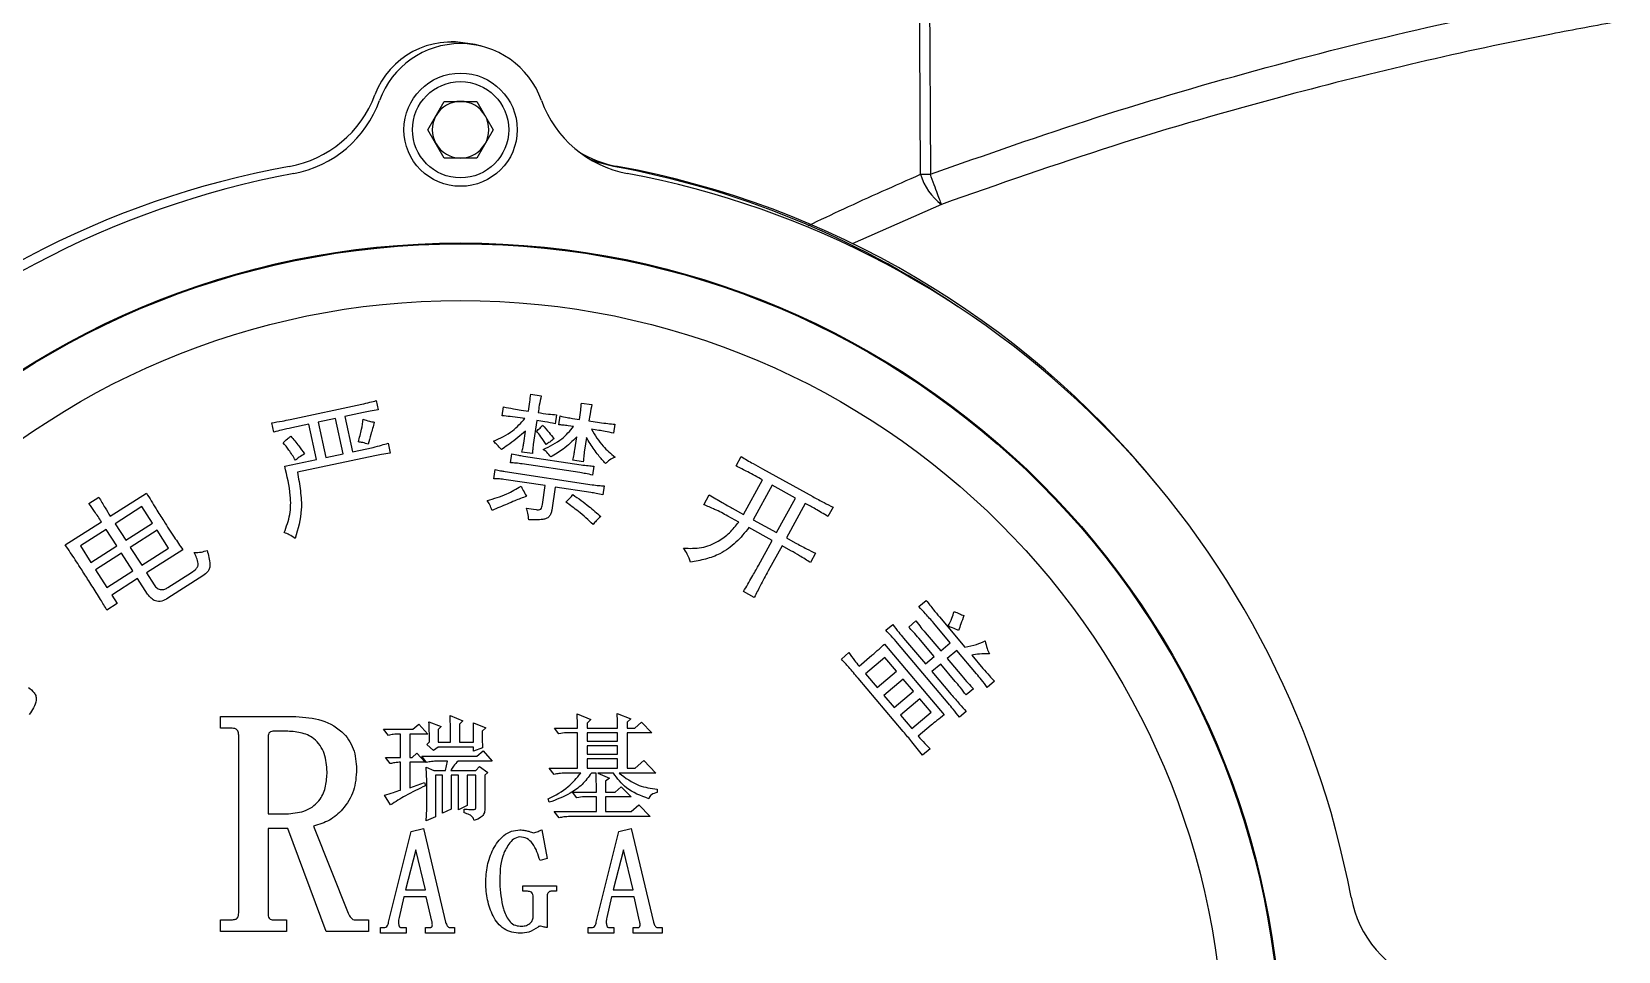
# Model space of a CAD drawing. Header units: millimetres. Extents: x 1465 to 4510, y 540 to 2694.
# Drawn here: x 3557.7 to 3697.8, y 2232.2 to 2313.4 of the extents above; entities that cross this region are included whole.
import ezdxf

# ---------------------------------------------------------------- set-up
doc = ezdxf.new("R2010")
doc.units = ezdxf.units.MM

msp = doc.modelspace()

# ---------------------------------------------------------------- linework, layer by layer
at = {"color": 7, "linetype": 'Continuous', "lineweight": 25}
for p, q in [((3636.654, 2379.506), (3637.031, 2300.853)), ((3595.1, 2312.532), (3594.73, 2312.532)), ((3592.66, 2304.787), (3594.103, 2307.287)), ((3594.103, 2307.287), (3596.99, 2307.287)), ((3596.99, 2307.287), (3598.433, 2304.787)), ((3594.103, 2302.287), (3592.66, 2304.787)), ((3598.433, 2304.787), (3596.99, 2302.287)), ((3596.99, 2302.287), (3594.103, 2302.287)), ((3609.412, 2301.541), (3609.042, 2301.541)), ((3636.174, 2300.853), (3637.031, 2300.853)), ((3638.014, 2298.191), (3630.126, 2294.695)), ((3588.103, 2280.865), (3588.278, 2280.038)), ((3601.738, 2281.421), (3602.665, 2281.28)), ((3580.49, 2279.2), (3586.826, 2280.548)), ((3586.984, 2279.813), (3585.331, 2279.461)), ((3585.331, 2279.461), (3585.995, 2276.339)), ((3599.222, 2279.525), (3599.342, 2280.313)), ((3601.222, 2279.27), (3600.804, 2279.333)), ((3600.91, 2280.028), (3601.559, 2279.931)), ((3604.022, 2279.605), (3603.902, 2278.816)), ((3604.221, 2278.721), (3604.34, 2279.509)), ((3606.22, 2280.648), (3607.147, 2280.508)), ((3579.048, 2278.077), (3578.873, 2278.903)), ((3582.162, 2278.787), (3580.647, 2278.465)), ((3582.826, 2275.665), (3582.162, 2278.787)), ((3584.505, 2279.285), (3582.988, 2278.962)), ((3582.988, 2278.962), (3583.652, 2275.84)), ((3585.168, 2276.162), (3584.505, 2279.285)), ((3601.293, 2278.17), (3600.424, 2277.446)), ((3601.131, 2277.103), (3601.293, 2278.17)), ((3602.287, 2279.109), (3601.965, 2276.976)), ((3605.526, 2278.572), (3605.061, 2278.641)), ((3605.446, 2279.295), (3606.047, 2279.203)), ((3606.882, 2279.076), (3607.809, 2278.938)), ((3607.75, 2278.234), (3607.101, 2278.333)), ((3609.161, 2278.78), (3609.041, 2277.992)), ((3585.995, 2276.339), (3587.831, 2276.729)), ((3589.141, 2277.103), (3589.327, 2276.23)), ((3605.64, 2276.515), (3605.817, 2277.674)), ((3606.659, 2277.593), (3606.489, 2276.481)), ((3580.025, 2275.071), (3582.826, 2275.665)), ((3587.987, 2275.994), (3581.145, 2274.54)), ((3583.652, 2275.84), (3585.168, 2276.162)), ((3599.969, 2275.382), (3600.088, 2276.17)), ((3601.894, 2276.183), (3600.967, 2276.323)), ((3606.094, 2274.504), (3600.996, 2275.275)), ((3601.102, 2275.969), (3606.2, 2275.198)), ((3606.382, 2275.455), (3605.455, 2275.595)), ((3619.878, 2275.092), (3620.33, 2275.915)), ((3598.473, 2273.949), (3598.6, 2274.784)), ((3603.03, 2273.355), (3599.367, 2273.909)), ((3599.473, 2274.604), (3607.168, 2273.44)), ((3607.319, 2275.077), (3607.199, 2274.289)), ((3620.531, 2270.821), (3622.205, 2273.867)), ((3622.202, 2274.832), (3626.646, 2272.389)), ((3562.736, 2271.788), (3563.603, 2272.341)), ((3564.62, 2270.662), (3567.813, 2272.703)), ((3602.778, 2271.686), (3603.03, 2273.355)), ((3603.911, 2273.223), (3603.602, 2271.184)), ((3607.063, 2272.745), (3603.911, 2273.223)), ((3608.241, 2273.325), (3608.121, 2272.537)), ((3617.035, 2271.672), (3617.509, 2272.536)), ((3623.07, 2273.392), (3621.396, 2270.346)), ((3625.127, 2272.261), (3623.07, 2273.392)), ((3567.415, 2271.504), (3565.05, 2269.991)), ((3568.347, 2270.045), (3567.415, 2271.504)), ((3619.544, 2271.363), (3620.531, 2270.821)), ((3623.453, 2269.215), (3625.127, 2272.261)), ((3625.991, 2271.786), (3624.317, 2268.74)), ((3628.438, 2271.458), (3627.986, 2270.635)), ((3560.64, 2268.116), (3563.832, 2270.158)), ((3565.05, 2269.991), (3565.982, 2268.532)), ((3565.982, 2268.532), (3568.347, 2270.045)), ((3620.105, 2270.143), (3619.159, 2270.663)), ((3623.068, 2268.515), (3621.011, 2269.646)), ((3621.396, 2270.346), (3623.453, 2269.215)), ((3564.261, 2269.487), (3561.976, 2268.025)), ((3565.193, 2268.028), (3564.261, 2269.487)), ((3568.751, 2269.414), (3566.386, 2267.902)), ((3569.759, 2267.838), (3568.751, 2269.414)), ((3621.846, 2266.293), (3623.068, 2268.515)), ((3624.317, 2268.74), (3625.099, 2268.31)), ((3561.976, 2268.025), (3562.908, 2266.566)), ((3562.908, 2266.566), (3565.193, 2268.028)), ((3565.597, 2267.397), (3563.312, 2265.935)), ((3566.606, 2265.821), (3565.597, 2267.397)), ((3566.386, 2267.902), (3567.394, 2266.325)), ((3567.394, 2266.325), (3569.759, 2267.838)), ((3571.017, 2267.695), (3567.824, 2265.654)), ((3623.933, 2268.04), (3622.711, 2265.818)), ((3624.714, 2267.61), (3623.933, 2268.04)), ((3626.892, 2267.378), (3626.44, 2266.555)), ((3563.312, 2265.935), (3564.32, 2264.358)), ((3564.32, 2264.358), (3566.606, 2265.821)), ((3567.824, 2265.654), (3568.503, 2264.59)), ((3572.776, 2265.379), (3569.7, 2263.412)), ((3569.707, 2264.362), (3571.795, 2265.696)), ((3567.035, 2265.15), (3564.75, 2263.688)), ((3567.917, 2263.771), (3567.035, 2265.15)), ((3621.486, 2263.491), (3620.54, 2264.011)), ((3565.228, 2262.939), (3564.322, 2262.36)), ((3564.75, 2263.688), (3565.228, 2262.939)), ((3636.028, 2262.676), (3636.667, 2263.217)), ((3635.116, 2260.872), (3635.756, 2261.413)), ((3638.795, 2259.476), (3637.326, 2261.215)), ((3637.833, 2261.766), (3640.084, 2259.103)), ((3633.113, 2260.58), (3633.716, 2261.089)), ((3634.671, 2259.888), (3636.593, 2257.615)), ((3637.374, 2258.275), (3636.024, 2259.873)), ((3636.561, 2260.389), (3637.942, 2258.755)), ((3629.171, 2258.039), (3629.845, 2258.609)), ((3630.734, 2257.412), (3631.871, 2258.374)), ((3632.978, 2259.368), (3638.261, 2253.117)), ((3638.611, 2254.144), (3634.137, 2259.438)), ((3637.942, 2258.755), (3638.795, 2259.476)), ((3639.367, 2258.8), (3638.514, 2258.079)), ((3641.108, 2256.74), (3639.367, 2258.8)), ((3640.684, 2258.393), (3641.676, 2257.22)), ((3633.011, 2258.178), (3631.306, 2256.736)), ((3632.327, 2255.529), (3634.032, 2256.97)), ((3634.032, 2256.97), (3633.011, 2258.178)), ((3636.593, 2257.615), (3637.374, 2258.275)), ((3637.946, 2257.599), (3637.164, 2256.939)), ((3637.164, 2256.939), (3638.875, 2254.915)), ((3639.235, 2256.073), (3637.946, 2257.599)), ((3638.514, 2258.079), (3639.803, 2256.553)), ((3634.64, 2251.639), (3630.646, 2256.364)), ((3631.306, 2256.736), (3632.327, 2255.529)), ((3634.631, 2256.26), (3632.926, 2254.818)), ((3635.532, 2255.194), (3634.631, 2256.26)), ((3642.7, 2256.078), (3642.061, 2255.537)), ((3632.926, 2254.818), (3633.827, 2253.753)), ((3633.827, 2253.753), (3635.532, 2255.194)), ((3636.1, 2254.52), (3634.395, 2253.079)), ((3637.093, 2253.347), (3636.1, 2254.52)), ((3640.829, 2255.409), (3640.19, 2254.869)), ((3574.335, 2252.97), (3580.708, 2252.97)), ((3574.335, 2251.929), (3574.335, 2252.97)), ((3594.625, 2253.053), (3595.747, 2252.584)), ((3605.837, 2253.204), (3607.039, 2252.693)), ((3609.372, 2253.244), (3610.572, 2252.775)), ((3610.572, 2252.775), (3610.254, 2252.467)), ((3634.395, 2253.079), (3635.388, 2251.906)), ((3635.388, 2251.906), (3637.093, 2253.347)), ((3640.2, 2253.416), (3639.597, 2252.907)), ((3575.242, 2251.929), (3574.335, 2251.929)), ((3575.954, 2235.63), (3575.954, 2251.311)), ((3580.135, 2251.669), (3578.98, 2251.669)), ((3588.748, 2251.853), (3591.345, 2251.853)), ((3589.177, 2251.304), (3588.748, 2251.853)), ((3590.257, 2251.423), (3590.155, 2251.423)), ((3590.257, 2249.359), (3590.257, 2251.423)), ((3592.65, 2251.423), (3591.062, 2251.423)), ((3591.062, 2251.423), (3591.062, 2249.359)), ((3591.345, 2251.853), (3591.859, 2252.29)), ((3591.859, 2252.29), (3592.65, 2251.423)), ((3592.759, 2252.488), (3593.841, 2252.097)), ((3593.841, 2252.097), (3593.562, 2251.821)), ((3593.562, 2251.821), (3593.562, 2250.702)), ((3595.747, 2252.584), (3595.468, 2252.278)), ((3595.468, 2252.278), (3595.468, 2250.702)), ((3596.689, 2250.702), (3596.689, 2252.408)), ((3596.689, 2252.408), (3597.771, 2251.975)), ((3597.771, 2251.975), (3597.453, 2251.662)), ((3604.234, 2251.439), (3603.852, 2251.948)), ((3603.852, 2251.948), (3605.878, 2251.948)), ((3604.727, 2251.518), (3604.234, 2251.439)), ((3605.878, 2251.518), (3604.727, 2251.518)), ((3605.878, 2248.4), (3605.878, 2251.518)), ((3607.039, 2252.693), (3606.721, 2252.389)), ((3606.721, 2252.389), (3606.721, 2251.948)), ((3606.721, 2251.948), (3609.411, 2251.948)), ((3606.721, 2251.518), (3606.721, 2250.798)), ((3609.411, 2251.518), (3606.721, 2251.518)), ((3609.411, 2250.798), (3609.411, 2251.518)), ((3610.254, 2252.467), (3610.254, 2251.948)), ((3610.254, 2251.948), (3610.936, 2251.948)), ((3612.439, 2251.518), (3610.254, 2251.518)), ((3610.254, 2251.518), (3610.254, 2248.4)), ((3610.936, 2251.948), (3611.525, 2252.465)), ((3611.525, 2252.465), (3612.439, 2251.518)), ((3637.093, 2252.193), (3635.957, 2251.232)), ((3578.557, 2251.075), (3578.557, 2244.381)), ((3592.56, 2250.491), (3592.798, 2250.73)), ((3593.17, 2249.954), (3592.56, 2250.491)), ((3593.558, 2250.272), (3593.17, 2249.954)), ((3596.689, 2250.272), (3593.558, 2250.272)), ((3593.562, 2250.702), (3594.665, 2250.702)), ((3595.468, 2250.702), (3596.689, 2250.702)), ((3596.689, 2249.914), (3596.689, 2250.272)), ((3597.494, 2250.212), (3596.689, 2249.914)), ((3596.983, 2249.455), (3597.54, 2249.932)), ((3597.54, 2249.932), (3598.327, 2249.025)), ((3606.721, 2250.798), (3609.411, 2250.798)), ((3606.721, 2250.368), (3606.721, 2249.647)), ((3609.411, 2250.368), (3606.721, 2250.368)), ((3609.411, 2249.647), (3609.411, 2250.368)), ((3637.019, 2250.119), (3636.345, 2249.549)), ((3589.336, 2248.811), (3588.907, 2249.359)), ((3588.907, 2249.359), (3590.257, 2249.359)), ((3590.257, 2246.474), (3590.257, 2248.929)), ((3591.062, 2249.359), (3591.265, 2249.359)), ((3592.412, 2248.929), (3591.062, 2248.929)), ((3591.062, 2248.929), (3591.062, 2246.659)), ((3591.265, 2249.359), (3591.7, 2249.717)), ((3591.7, 2249.717), (3592.412, 2248.929)), ((3592.551, 2248.907), (3592.124, 2249.455)), ((3592.124, 2249.455), (3596.983, 2249.455)), ((3594.386, 2249.025), (3593.529, 2249.025)), ((3594.205, 2248.209), (3594.386, 2249.025)), ((3598.327, 2249.025), (3595.327, 2249.025)), ((3596.897, 2248.209), (3597.229, 2248.565)), ((3597.229, 2248.565), (3597.97, 2248.033)), ((3606.721, 2249.647), (3609.411, 2249.647)), ((3606.721, 2249.217), (3606.721, 2248.4)), ((3609.411, 2249.217), (3606.721, 2249.217)), ((3609.411, 2248.4), (3609.411, 2249.217)), ((3610.975, 2248.4), (3611.724, 2249.075)), ((3611.724, 2249.075), (3612.795, 2247.97)), ((3591.062, 2246.659), (3592.373, 2247.136)), ((3592.373, 2247.136), (3592.451, 2246.851)), ((3592.56, 2247.263), (3592.521, 2248.486)), ((3592.521, 2248.486), (3593.2, 2248.209)), ((3592.56, 2244.773), (3592.56, 2247.263)), ((3593.2, 2248.209), (3594.205, 2248.209)), ((3593.95, 2247.779), (3593.324, 2247.779)), ((3593.324, 2247.779), (3593.324, 2244.099)), ((3593.95, 2244.443), (3593.95, 2247.779)), ((3594.674, 2248.209), (3596.897, 2248.209)), ((3595.38, 2247.779), (3594.714, 2247.779)), ((3594.714, 2247.779), (3594.714, 2244.788)), ((3595.38, 2244.721), (3595.38, 2247.779)), ((3596.888, 2247.779), (3596.144, 2247.779)), ((3596.144, 2247.779), (3596.144, 2245.112)), ((3596.888, 2244.893), (3596.888, 2247.779)), ((3597.97, 2248.033), (3597.692, 2247.777)), ((3597.692, 2247.777), (3597.692, 2244.803)), ((3603.804, 2247.851), (3603.376, 2248.4)), ((3603.376, 2248.4), (3605.878, 2248.4)), ((3606.155, 2247.97), (3604.783, 2247.97)), ((3606.721, 2248.4), (3609.411, 2248.4)), ((3607.508, 2247.97), (3607.099, 2247.97)), ((3609.05, 2247.97), (3607.659, 2247.97)), ((3607.659, 2247.97), (3608.707, 2247.513)), ((3608.707, 2247.513), (3608.348, 2247.244)), ((3608.348, 2247.244), (3608.348, 2246.291)), ((3612.795, 2247.97), (3609.54, 2247.97)), ((3610.254, 2248.4), (3610.975, 2248.4)), ((3589.369, 2245.158), (3588.828, 2246.027)), ((3605.822, 2245.781), (3605.44, 2246.291)), ((3605.44, 2246.291), (3607.545, 2246.291)), ((3606.315, 2245.861), (3605.822, 2245.781)), ((3607.545, 2245.861), (3606.315, 2245.861)), ((3607.545, 2244.565), (3607.545, 2245.861)), ((3608.348, 2246.291), (3609.189, 2246.291)), ((3610.612, 2245.861), (3608.348, 2245.861)), ((3608.348, 2245.861), (3608.348, 2244.565)), ((3609.189, 2246.291), (3609.739, 2246.767)), ((3609.739, 2246.767), (3610.612, 2245.861)), ((3612.915, 2246.556), (3612.915, 2246.255)), ((3578.557, 2244.381), (3580.346, 2244.381)), ((3592.521, 2243.751), (3592.56, 2244.773)), ((3594.714, 2244.788), (3593.95, 2244.443)), ((3596.144, 2245.112), (3595.38, 2244.721)), ((3595.856, 2244.451), (3595.856, 2244.788)), ((3603.365, 2245.389), (3603.296, 2245.695)), ((3604.24, 2244.016), (3603.813, 2244.565)), ((3603.813, 2244.565), (3607.545, 2244.565)), ((3608.348, 2244.565), (3610.618, 2244.565)), ((3610.618, 2244.565), (3611.287, 2245.161)), ((3611.287, 2245.161), (3612.28, 2244.135)), ((3580.281, 2243.08), (3578.557, 2243.08)), ((3578.557, 2243.08), (3578.557, 2235.609)), ((3583.685, 2233.97), (3580.281, 2243.08)), ((3582.567, 2243.287), (3585.633, 2235.605)), ((3591.193, 2242.805), (3592.262, 2243.08)), ((3592.262, 2243.08), (3594.232, 2234.806)), ((3593.324, 2244.099), (3592.521, 2243.751)), ((3602.722, 2242.957), (3603.194, 2240.443)), ((3612.28, 2244.135), (3605.219, 2244.135)), ((3609.535, 2242.805), (3610.604, 2243.08)), ((3610.604, 2243.08), (3612.575, 2234.806)), ((3589.189, 2234.793), (3591.193, 2242.805)), ((3607.532, 2234.793), (3609.535, 2242.805)), ((3591.584, 2241.192), (3590.68, 2237.655)), ((3592.447, 2237.655), (3591.584, 2241.192)), ((3603.194, 2240.443), (3602.562, 2240.244)), ((3609.926, 2241.192), (3609.023, 2237.655)), ((3610.789, 2237.655), (3609.926, 2241.192)), ((3590.68, 2237.655), (3592.447, 2237.655)), ((3601.042, 2237.532), (3601.042, 2238.025)), ((3601.042, 2238.025), (3604.011, 2238.025)), ((3601.472, 2237.532), (3601.042, 2237.532)), ((3604.011, 2237.532), (3603.508, 2237.532)), ((3604.011, 2238.025), (3604.011, 2237.532)), ((3609.023, 2237.655), (3610.789, 2237.655)), ((3590.547, 2237.039), (3590.112, 2235.211)), ((3592.522, 2237.039), (3590.547, 2237.039)), ((3593.009, 2234.899), (3592.522, 2237.039)), ((3601.961, 2235.28), (3601.961, 2237.031)), ((3603.194, 2237.077), (3603.194, 2234.327)), ((3608.89, 2237.039), (3608.454, 2235.211)), ((3610.864, 2237.039), (3608.89, 2237.039)), ((3611.352, 2234.899), (3610.864, 2237.039)), ((3574.335, 2233.97), (3574.335, 2235.012)), ((3574.335, 2235.012), (3575.242, 2235.012)), ((3579.004, 2235.012), (3580.171, 2235.012)), ((3580.171, 2235.012), (3580.171, 2233.97)), ((3586.239, 2235.012), (3587.406, 2235.012)), ((3587.406, 2235.012), (3587.406, 2233.97)), ((3580.171, 2233.97), (3574.335, 2233.97)), ((3587.406, 2233.97), (3583.685, 2233.97)), ((3588.475, 2233.833), (3588.475, 2234.327)), ((3588.475, 2234.327), (3588.75, 2234.327)), ((3590.732, 2233.833), (3588.475, 2233.833)), ((3590.333, 2234.327), (3590.732, 2234.327)), ((3590.732, 2234.327), (3590.732, 2233.833)), ((3592.445, 2233.833), (3592.445, 2234.327)), ((3592.445, 2234.327), (3592.772, 2234.327)), ((3595.009, 2233.833), (3592.445, 2233.833)), ((3594.61, 2234.327), (3595.009, 2234.327)), ((3595.009, 2234.327), (3595.009, 2233.833)), ((3606.817, 2233.833), (3606.817, 2234.327)), ((3606.817, 2234.327), (3607.092, 2234.327)), ((3609.075, 2233.833), (3606.817, 2233.833)), ((3608.676, 2234.327), (3609.075, 2234.327)), ((3609.075, 2234.327), (3609.075, 2233.833)), ((3610.787, 2233.833), (3610.787, 2234.327)), ((3610.787, 2234.327), (3611.115, 2234.327)), ((3613.351, 2233.833), (3610.787, 2233.833)), ((3612.952, 2234.327), (3613.351, 2234.327)), ((3613.351, 2234.327), (3613.351, 2233.833))]:
    msp.add_line(p, q, dxfattribs=at)
at = {"color": 7, "linetype": 'Continuous', "lineweight": 25, "flags": 128}
for points in [[(3636.174, 2300.853), (3636.145, 2306.849), (3636.028, 2330.834), (3635.789, 2379.506)], [(3597.368, 2312.165), (3596.827, 2312.322), (3595.1, 2312.532)], [(3609.042, 2301.541), (3607.791, 2301.853), (3607.051, 2302.121)]]:
    msp.add_lwpolyline(points, dxfattribs=at)
at = {"color": 7, "linetype": 'Continuous', "lineweight": 25}
for centre, radius in [((3595.547, 2304.787), 5), ((3595.547, 2304.787), 4.25), ((3595.547, 2222.287), 72.5), ((3595.547, 2222.287), 72.418), ((3595.547, 2222.287), 67.42)]:
    msp.add_circle(centre, radius, dxfattribs=at)
for centre, radius, start, end in [((3594.73, 2305.332), 7.2, 76.79291, 159.41516), ((3595.547, 2304.787), 7.6, 19.80619, 160.19381), ((3578.628, 2311.38), 10, 280.3071, 339.41472), ((3578.988, 2310.75), 10, 280.6021, 340.19381), ((3612.106, 2310.75), 10, 199.80619, 259.3979), ((3595.547, 2304.787), 2.5, 150, 210), ((3595.547, 2304.787), 2.5, 90, 150), ((3595.547, 2304.787), 2.5, 30, 90), ((3595.547, 2304.787), 2.5, 330, 30), ((3595.547, 2304.787), 2.5, 210, 270), ((3595.547, 2304.787), 2.5, 270, 330), ((3611.201, 2311.379), 9.999, 238.32212, 259.69341), ((3594.732, 2222.834), 79.998, 100.30733, 169.69513), ((3595.547, 2222.287), 80, 100.6021, 169.3979), ((3594.729, 2222.837), 79.995, 55.99561, 79.6934), ((3595.099, 2222.836), 79.996, 39.25552, 79.69324), ((3595.547, 2222.287), 80, 10.6021, 79.3979), ((3640.994, 2302.218), 5.01, 195.8129, 233.49808), ((3684.01, 2238.846), 10, 190.6021, 250.19381)]:
    msp.add_arc(centre, radius, start, end, dxfattribs=at)
for points, knots in [([(3637.031, 2300.853), (3641.926, 2302.575), (3651.714, 2306.02), (3666.702, 2310.376), (3681.878, 2314.184), (3692.143, 2316.165), (3697.276, 2317.155)], [0, 0, 0, 0, 0.24906391, 0.49812915, 0.74906425, 1, 1, 1, 1]), ([(3697.775, 2314.346), (3695.808, 2313.981), (3689.908, 2312.888), (3680.125, 2310.778), (3667.194, 2307.548), (3653.101, 2303.484), (3643.047, 2299.957), (3638.014, 2298.191)], [0, 0, 0, 0, 0.0968115, 0.2904543, 0.4843107, 0.7418988, 1, 1, 1, 1]), ([(3626.256, 2296.325), (3627.299, 2296.821), (3630.61, 2298.396), (3633.912, 2299.854), (3636.174, 2300.853)], [0, 0, 0, 0, 0.3147731, 1, 1, 1, 1]), ([(3586.826, 2280.548), (3587.066, 2280.601), (3587.494, 2280.697), (3587.917, 2280.813), (3588.103, 2280.865)], [0, 0, 0, 0, 0.55999831, 1, 1, 1, 1]), ([(3601.559, 2279.931), (3601.6, 2280.208), (3601.673, 2280.703), (3601.718, 2281.201), (3601.738, 2281.421)], [0, 0, 0, 0, 0.5600137, 1, 1, 1, 1]), ([(3602.665, 2281.28), (3602.607, 2281.006), (3602.504, 2280.516), (3602.427, 2280.022), (3602.393, 2279.804)], [0, 0, 0, 0, 0.5599779, 1, 1, 1, 1]), ([(3588.278, 2280.038), (3588.035, 2280.004), (3587.602, 2279.942), (3587.173, 2279.852), (3586.984, 2279.813)], [0, 0, 0, 0, 0.5599758, 1, 1, 1, 1]), ([(3600.804, 2279.333), (3600.509, 2279.374), (3599.983, 2279.449), (3599.455, 2279.502), (3599.222, 2279.525)], [0, 0, 0, 0, 0.55999975, 1, 1, 1, 1]), ([(3599.342, 2280.313), (3599.633, 2280.254), (3600.154, 2280.149), (3600.679, 2280.065), (3600.91, 2280.028)], [0, 0, 0, 0, 0.5599955, 1, 1, 1, 1]), ([(3602.393, 2279.804), (3602.696, 2279.761), (3603.238, 2279.683), (3603.782, 2279.629), (3604.022, 2279.605)], [0, 0, 0, 0, 0.5599897, 1, 1, 1, 1]), ([(3604.34, 2279.509), (3604.546, 2279.463), (3604.912, 2279.379), (3605.283, 2279.32), (3605.446, 2279.295)], [0, 0, 0, 0, 0.5599797, 1, 1, 1, 1]), ([(3606.047, 2279.203), (3606.088, 2279.472), (3606.161, 2279.951), (3606.202, 2280.435), (3606.22, 2280.648)], [0, 0, 0, 0, 0.5600298, 1, 1, 1, 1]), ([(3607.147, 2280.508), (3607.09, 2280.242), (3606.989, 2279.767), (3606.915, 2279.287), (3606.882, 2279.076)], [0, 0, 0, 0, 0.5599857, 1, 1, 1, 1]), ([(3578.873, 2278.903), (3579.176, 2278.952), (3579.717, 2279.04), (3580.254, 2279.151), (3580.49, 2279.2)], [0, 0, 0, 0, 0.5599894, 1, 1, 1, 1]), ([(3580.647, 2278.465), (3580.348, 2278.398), (3579.812, 2278.279), (3579.282, 2278.138), (3579.048, 2278.077)], [0, 0, 0, 0, 0.559993, 1, 1, 1, 1]), ([(3586.525, 2277.219), (3586.626, 2277.591), (3586.806, 2278.255), (3586.914, 2278.934), (3586.962, 2279.233)], [0, 0, 0, 0, 0.5600242, 1, 1, 1, 1]), ([(3586.962, 2279.233), (3587.138, 2279.163), (3587.452, 2279.038), (3587.785, 2278.983), (3587.932, 2278.959)], [0, 0, 0, 0, 0.5600845, 1, 1, 1, 1]), ([(3587.932, 2278.959), (3587.831, 2278.596), (3587.652, 2277.949), (3587.467, 2277.302), (3587.386, 2277.018)], [0, 0, 0, 0, 0.5599853, 1, 1, 1, 1]), ([(3598.454, 2277.271), (3599.046, 2277.543), (3600.103, 2278.029), (3600.88, 2278.891), (3601.222, 2279.27)], [0, 0, 0, 0, 0.5595214, 1, 1, 1, 1]), ([(3602.24, 2278.168), (3602.356, 2278.256), (3602.561, 2278.412), (3602.723, 2278.612), (3602.795, 2278.7)], [0, 0, 0, 0, 0.56016888, 1, 1, 1, 1]), ([(3603.105, 2276.994), (3602.958, 2277.224), (3602.697, 2277.635), (3602.38, 2278.005), (3602.24, 2278.168)], [0, 0, 0, 0, 0.5599989, 1, 1, 1, 1]), ([(3603.902, 2278.816), (3603.602, 2278.877), (3603.065, 2278.986), (3602.525, 2279.072), (3602.287, 2279.109)], [0, 0, 0, 0, 0.5599864, 1, 1, 1, 1]), ([(3602.795, 2278.7), (3602.986, 2278.48), (3603.327, 2278.086), (3603.655, 2277.682), (3603.8, 2277.505)], [0, 0, 0, 0, 0.5599942, 1, 1, 1, 1]), ([(3602.85, 2276.559), (3603.429, 2276.832), (3604.463, 2277.321), (3605.201, 2278.19), (3605.526, 2278.572)], [0, 0, 0, 0, 0.5600574, 1, 1, 1, 1]), ([(3605.061, 2278.641), (3604.905, 2278.662), (3604.626, 2278.699), (3604.345, 2278.714), (3604.221, 2278.721)], [0, 0, 0, 0, 0.55997173, 1, 1, 1, 1]), ([(3607.101, 2278.333), (3607.418, 2277.811), (3607.986, 2276.879), (3608.826, 2276.187), (3609.196, 2275.883)], [0, 0, 0, 0, 0.56007499, 1, 1, 1, 1]), ([(3609.041, 2277.992), (3608.802, 2278.043), (3608.373, 2278.135), (3607.941, 2278.204), (3607.75, 2278.234)], [0, 0, 0, 0, 0.5599806, 1, 1, 1, 1]), ([(3607.809, 2278.938), (3608.061, 2278.902), (3608.51, 2278.839), (3608.962, 2278.798), (3609.161, 2278.78)], [0, 0, 0, 0, 0.55998218, 1, 1, 1, 1]), ([(3579.871, 2277.148), (3579.998, 2277.259), (3580.225, 2277.456), (3580.459, 2277.644), (3580.563, 2277.727)], [0, 0, 0, 0, 0.55996805, 1, 1, 1, 1]), ([(3580.966, 2275.604), (3580.784, 2275.908), (3580.458, 2276.451), (3580.05, 2276.935), (3579.871, 2277.148)], [0, 0, 0, 0, 0.5598947, 1, 1, 1, 1]), ([(3580.563, 2277.727), (3580.797, 2277.442), (3581.216, 2276.934), (3581.594, 2276.394), (3581.76, 2276.157)], [0, 0, 0, 0, 0.5600485, 1, 1, 1, 1]), ([(3587.386, 2277.018), (3587.228, 2277.068), (3586.946, 2277.157), (3586.654, 2277.2), (3586.525, 2277.219)], [0, 0, 0, 0, 0.5597872, 1, 1, 1, 1]), ([(3587.831, 2276.729), (3588.077, 2276.795), (3588.515, 2276.913), (3588.95, 2277.045), (3589.141, 2277.103)], [0, 0, 0, 0, 0.560014, 1, 1, 1, 1]), ([(3599.151, 2276.55), (3599.025, 2276.689), (3598.801, 2276.937), (3598.56, 2277.169), (3598.454, 2277.271)], [0, 0, 0, 0, 0.5599825, 1, 1, 1, 1]), ([(3600.424, 2277.446), (3600.193, 2277.269), (3599.781, 2276.954), (3599.343, 2276.673), (3599.151, 2276.55)], [0, 0, 0, 0, 0.5599289, 1, 1, 1, 1]), ([(3600.967, 2276.323), (3601.005, 2276.467), (3601.074, 2276.724), (3601.114, 2276.987), (3601.131, 2277.103)], [0, 0, 0, 0, 0.5598085, 1, 1, 1, 1]), ([(3601.965, 2276.976), (3601.946, 2276.829), (3601.912, 2276.565), (3601.899, 2276.299), (3601.894, 2276.183)], [0, 0, 0, 0, 0.5599464, 1, 1, 1, 1]), ([(3603.507, 2275.89), (3603.403, 2276.033), (3603.216, 2276.289), (3602.962, 2276.476), (3602.85, 2276.559)], [0, 0, 0, 0, 0.55966, 1, 1, 1, 1]), ([(3603.8, 2277.505), (3603.675, 2277.403), (3603.452, 2277.221), (3603.211, 2277.063), (3603.105, 2276.994)], [0, 0, 0, 0, 0.55991482, 1, 1, 1, 1]), ([(3605.817, 2277.674), (3605.426, 2277.288), (3604.729, 2276.597), (3603.881, 2276.106), (3603.507, 2275.89)], [0, 0, 0, 0, 0.55964764, 1, 1, 1, 1]), ([(3608.35, 2275.301), (3608.134, 2275.542), (3607.778, 2275.938), (3607.344, 2276.541), (3606.994, 2277.062), (3606.771, 2277.416), (3606.659, 2277.593)], [0, 0, 0, 0, 0.33995851, 0.55995991, 0.77998867, 1, 1, 1, 1]), ([(3581.76, 2276.157), (3581.605, 2276.063), (3581.33, 2275.895), (3581.077, 2275.693), (3580.966, 2275.604)], [0, 0, 0, 0, 0.5602117, 1, 1, 1, 1]), ([(3589.327, 2276.23), (3589.075, 2276.194), (3588.626, 2276.13), (3588.183, 2276.035), (3587.987, 2275.994)], [0, 0, 0, 0, 0.5599089, 1, 1, 1, 1]), ([(3600.996, 2275.275), (3600.805, 2275.298), (3600.463, 2275.341), (3600.12, 2275.369), (3599.969, 2275.382)], [0, 0, 0, 0, 0.5599735, 1, 1, 1, 1]), ([(3600.088, 2276.17), (3600.276, 2276.127), (3600.612, 2276.049), (3600.952, 2275.994), (3601.102, 2275.969)], [0, 0, 0, 0, 0.560003, 1, 1, 1, 1]), ([(3605.455, 2275.595), (3605.495, 2275.766), (3605.566, 2276.071), (3605.617, 2276.379), (3605.64, 2276.515)], [0, 0, 0, 0, 0.5600181, 1, 1, 1, 1]), ([(3606.2, 2275.198), (3606.408, 2275.171), (3606.78, 2275.122), (3607.154, 2275.091), (3607.319, 2275.077)], [0, 0, 0, 0, 0.5599806, 1, 1, 1, 1]), ([(3606.489, 2276.481), (3606.465, 2276.29), (3606.422, 2275.948), (3606.394, 2275.606), (3606.382, 2275.455)], [0, 0, 0, 0, 0.559987, 1, 1, 1, 1]), ([(3609.196, 2275.883), (3609.02, 2275.798), (3608.708, 2275.647), (3608.459, 2275.407), (3608.35, 2275.301)], [0, 0, 0, 0, 0.5605166, 1, 1, 1, 1]), ([(3620.33, 2275.915), (3620.677, 2275.708), (3621.296, 2275.339), (3621.925, 2274.987), (3622.202, 2274.832)], [0, 0, 0, 0, 0.5600034, 1, 1, 1, 1]), ([(3579.975, 2269.204), (3580.17, 2269.731), (3580.559, 2270.786), (3580.568, 2272.816), (3580.232, 2274.215), (3580.025, 2275.071)], [0, 0, 0, 0, 0.2799991, 0.559617, 1, 1, 1, 1]), ([(3581.145, 2274.54), (3581.239, 2273.995), (3581.427, 2272.904), (3581.589, 2270.914), (3581.19, 2269.533), (3580.947, 2268.691)], [0, 0, 0, 0, 0.2805563, 0.5609044, 1, 1, 1, 1]), ([(3599.367, 2273.909), (3599.201, 2273.928), (3598.904, 2273.963), (3598.605, 2273.953), (3598.473, 2273.949)], [0, 0, 0, 0, 0.5598979, 1, 1, 1, 1]), ([(3598.6, 2274.784), (3598.762, 2274.745), (3599.051, 2274.674), (3599.344, 2274.625), (3599.473, 2274.604)], [0, 0, 0, 0, 0.55997056, 1, 1, 1, 1]), ([(3607.199, 2274.289), (3606.994, 2274.333), (3606.627, 2274.411), (3606.257, 2274.475), (3606.094, 2274.504)], [0, 0, 0, 0, 0.56001473, 1, 1, 1, 1]), ([(3622.205, 2273.867), (3621.774, 2274.101), (3621.003, 2274.52), (3620.222, 2274.917), (3619.878, 2275.092)], [0, 0, 0, 0, 0.5599997, 1, 1, 1, 1]), ([(3563.603, 2272.341), (3563.786, 2272.023), (3564.112, 2271.456), (3564.465, 2270.904), (3564.62, 2270.662)], [0, 0, 0, 0, 0.5599632, 1, 1, 1, 1]), ([(3567.813, 2272.703), (3568.091, 2272.238), (3568.587, 2271.407), (3569.109, 2270.592), (3569.338, 2270.234)], [0, 0, 0, 0, 0.5599781, 1, 1, 1, 1]), ([(3597.902, 2272.045), (3598.488, 2272.211), (3599.536, 2272.509), (3600.475, 2273.058), (3600.889, 2273.299)], [0, 0, 0, 0, 0.5597075, 1, 1, 1, 1]), ([(3601.372, 2272.421), (3601.025, 2272.288), (3600.453, 2272.069), (3599.67, 2271.73), (3599.004, 2271.452), (3598.56, 2271.266), (3598.338, 2271.173)], [0, 0, 0, 0, 0.3399813, 0.5599883, 0.7799939, 1, 1, 1, 1]), ([(3600.889, 2273.299), (3600.976, 2273.133), (3601.13, 2272.837), (3601.298, 2272.548), (3601.372, 2272.421)], [0, 0, 0, 0, 0.5599884, 1, 1, 1, 1]), ([(3604.848, 2271.894), (3604.97, 2272.013), (3605.187, 2272.225), (3605.384, 2272.457), (3605.47, 2272.559)], [0, 0, 0, 0, 0.5600418, 1, 1, 1, 1]), ([(3605.47, 2272.559), (3605.949, 2272.224), (3606.805, 2271.624), (3607.584, 2270.928), (3607.927, 2270.622)], [0, 0, 0, 0, 0.5600623, 1, 1, 1, 1]), ([(3608.121, 2272.537), (3607.925, 2272.582), (3607.574, 2272.662), (3607.219, 2272.72), (3607.063, 2272.745)], [0, 0, 0, 0, 0.5599773, 1, 1, 1, 1]), ([(3607.168, 2273.44), (3607.368, 2273.413), (3607.724, 2273.365), (3608.083, 2273.338), (3608.241, 2273.325)], [0, 0, 0, 0, 0.5599763, 1, 1, 1, 1]), ([(3617.509, 2272.536), (3617.886, 2272.312), (3618.559, 2271.912), (3619.243, 2271.531), (3619.544, 2271.363)], [0, 0, 0, 0, 0.559995, 1, 1, 1, 1]), ([(3626.646, 2272.389), (3626.978, 2272.21), (3627.57, 2271.89), (3628.173, 2271.59), (3628.438, 2271.458)], [0, 0, 0, 0, 0.5599966, 1, 1, 1, 1]), ([(3563.832, 2270.158), (3563.634, 2270.466), (3563.28, 2271.018), (3562.903, 2271.553), (3562.736, 2271.788)], [0, 0, 0, 0, 0.5600165, 1, 1, 1, 1]), ([(3598.338, 2271.173), (3598.27, 2271.343), (3598.147, 2271.645), (3597.977, 2271.923), (3597.902, 2272.045)], [0, 0, 0, 0, 0.5599499, 1, 1, 1, 1]), ([(3601.357, 2271.379), (3601.642, 2271.329), (3601.998, 2271.267), (3602.421, 2271.205), (3602.65, 2271.261), (3602.738, 2271.477), (3602.764, 2271.616), (3602.778, 2271.686)], [0, 0, 0, 0, 0.5019435, 0.6274199, 0.7496847, 0.8745003, 1, 1, 1, 1]), ([(3601.58, 2270.35), (3601.552, 2270.545), (3601.503, 2270.894), (3601.401, 2271.231), (3601.357, 2271.379)], [0, 0, 0, 0, 0.5599733, 1, 1, 1, 1]), ([(3603.602, 2271.184), (3603.581, 2271.083), (3603.539, 2270.882), (3603.379, 2270.609), (3603.116, 2270.431), (3602.506, 2270.31), (3601.992, 2270.332), (3601.58, 2270.35)], [0, 0, 0, 0, 0.1251077, 0.2499091, 0.3745277, 0.4995946, 1, 1, 1, 1]), ([(3607.251, 2269.919), (3606.828, 2270.318), (3606.071, 2271.031), (3605.222, 2271.63), (3604.848, 2271.894)], [0, 0, 0, 0, 0.55974457, 1, 1, 1, 1]), ([(3619.159, 2270.663), (3618.771, 2270.87), (3618.078, 2271.239), (3617.354, 2271.539), (3617.035, 2271.672)], [0, 0, 0, 0, 0.5599898, 1, 1, 1, 1]), ([(3627.986, 2270.635), (3627.617, 2270.856), (3626.958, 2271.25), (3626.287, 2271.622), (3625.991, 2271.786)], [0, 0, 0, 0, 0.5599937, 1, 1, 1, 1]), ([(3569.338, 2270.234), (3569.644, 2269.755), (3570.192, 2268.901), (3570.765, 2268.064), (3571.017, 2267.695)], [0, 0, 0, 0, 0.5600113, 1, 1, 1, 1]), ([(3607.927, 2270.622), (3607.789, 2270.503), (3607.541, 2270.289), (3607.34, 2270.032), (3607.251, 2269.919)], [0, 0, 0, 0, 0.5600583, 1, 1, 1, 1]), ([(3615.245, 2267.834), (3615.776, 2267.815), (3616.84, 2267.778), (3618.23, 2268.355), (3619.339, 2269.156), (3619.85, 2269.814), (3620.105, 2270.143)], [0, 0, 0, 0, 0.2797566, 0.5595632, 0.7799118, 1, 1, 1, 1]), ([(3621.011, 2269.646), (3620.646, 2269.197), (3619.917, 2268.301), (3618.598, 2267.332), (3617.185, 2266.844), (3616.294, 2266.676), (3615.848, 2266.591)], [0, 0, 0, 0, 0.2802138, 0.559818, 0.7797198, 1, 1, 1, 1]), ([(3580.947, 2268.691), (3580.778, 2268.811), (3580.477, 2269.027), (3580.128, 2269.15), (3579.975, 2269.204)], [0, 0, 0, 0, 0.5607282, 1, 1, 1, 1]), ([(3625.099, 2268.31), (3625.431, 2268.131), (3626.024, 2267.811), (3626.627, 2267.51), (3626.892, 2267.378)], [0, 0, 0, 0, 0.5599959, 1, 1, 1, 1]), ([(3562.62, 2265.105), (3562.4, 2265.449), (3562.038, 2266.016), (3561.526, 2266.801), (3561.091, 2267.465), (3560.79, 2267.899), (3560.64, 2268.116)], [0, 0, 0, 0, 0.3400038, 0.5600061, 0.7800077, 1, 1, 1, 1]), ([(3571.795, 2265.696), (3571.935, 2265.793), (3572.145, 2265.94), (3572.363, 2266.218), (3572.383, 2266.75), (3572.177, 2267.134), (3572.012, 2267.442)], [0, 0, 0, 0, 0.2503782, 0.3753838, 0.499124, 1, 1, 1, 1]), ([(3572.012, 2267.442), (3572.233, 2267.448), (3572.629, 2267.457), (3573.005, 2267.578), (3573.171, 2267.631)], [0, 0, 0, 0, 0.5598302, 1, 1, 1, 1]), ([(3573.171, 2267.631), (3573.286, 2267.224), (3573.431, 2266.714), (3573.409, 2266.073), (3573.209, 2265.689), (3572.949, 2265.503), (3572.776, 2265.379)], [0, 0, 0, 0, 0.500786, 0.6257863, 0.7505244, 1, 1, 1, 1]), ([(3615.848, 2266.591), (3615.765, 2266.838), (3615.617, 2267.278), (3615.359, 2267.664), (3615.245, 2267.834)], [0, 0, 0, 0, 0.5595472, 1, 1, 1, 1]), ([(3626.44, 2266.555), (3626.124, 2266.762), (3625.56, 2267.132), (3624.972, 2267.464), (3624.714, 2267.61)], [0, 0, 0, 0, 0.5599952, 1, 1, 1, 1]), ([(3620.54, 2264.011), (3620.788, 2264.435), (3621.232, 2265.191), (3621.659, 2265.956), (3621.846, 2266.293)], [0, 0, 0, 0, 0.5599996, 1, 1, 1, 1]), ([(3622.711, 2265.818), (3622.478, 2265.387), (3622.061, 2264.615), (3621.662, 2263.835), (3621.486, 2263.491)], [0, 0, 0, 0, 0.55999742, 1, 1, 1, 1]), ([(3564.322, 2262.36), (3564.137, 2262.676), (3563.832, 2263.196), (3563.384, 2263.906), (3563.003, 2264.506), (3562.748, 2264.905), (3562.62, 2265.105)], [0, 0, 0, 0, 0.3399548, 0.559969, 0.7799847, 1, 1, 1, 1]), ([(3568.503, 2264.59), (3568.581, 2264.483), (3568.736, 2264.27), (3569.103, 2264.138), (3569.44, 2264.206), (3569.618, 2264.31), (3569.707, 2264.362)], [0, 0, 0, 0, 0.2804331, 0.5584638, 0.778886, 1, 1, 1, 1]), ([(3569.7, 2263.412), (3569.533, 2263.309), (3569.199, 2263.104), (3568.621, 2263.12), (3568.195, 2263.405), (3568.01, 2263.649), (3567.917, 2263.771)], [0, 0, 0, 0, 0.2807581, 0.5585557, 0.7788183, 1, 1, 1, 1]), ([(3637.326, 2261.215), (3637.089, 2261.493), (3636.667, 2261.99), (3636.223, 2262.466), (3636.028, 2262.676)], [0, 0, 0, 0, 0.5600062, 1, 1, 1, 1]), ([(3636.667, 2263.217), (3636.88, 2262.942), (3637.259, 2262.451), (3637.658, 2261.976), (3637.833, 2261.766)], [0, 0, 0, 0, 0.5599979, 1, 1, 1, 1]), ([(3635.756, 2261.413), (3635.902, 2261.219), (3636.164, 2260.872), (3636.44, 2260.537), (3636.561, 2260.389)], [0, 0, 0, 0, 0.5600043, 1, 1, 1, 1]), ([(3638.589, 2260.943), (3638.712, 2261.178), (3638.933, 2261.598), (3639.068, 2262.052), (3639.128, 2262.252)], [0, 0, 0, 0, 0.5599288, 1, 1, 1, 1]), ([(3639.128, 2262.252), (3639.286, 2262.177), (3639.568, 2262.044), (3639.859, 2261.932), (3639.987, 2261.883)], [0, 0, 0, 0, 0.5600131, 1, 1, 1, 1]), ([(3639.987, 2261.883), (3639.901, 2261.637), (3639.746, 2261.198), (3639.585, 2260.761), (3639.514, 2260.569)], [0, 0, 0, 0, 0.56000068, 1, 1, 1, 1]), ([(3634.137, 2259.438), (3633.951, 2259.655), (3633.618, 2260.043), (3633.267, 2260.416), (3633.113, 2260.58)], [0, 0, 0, 0, 0.5599882, 1, 1, 1, 1]), ([(3633.716, 2261.089), (3633.889, 2260.861), (3634.198, 2260.453), (3634.527, 2260.061), (3634.671, 2259.888)], [0, 0, 0, 0, 0.5599861, 1, 1, 1, 1]), ([(3636.024, 2259.873), (3635.859, 2260.063), (3635.563, 2260.402), (3635.253, 2260.729), (3635.116, 2260.872)], [0, 0, 0, 0, 0.5599925, 1, 1, 1, 1]), ([(3639.514, 2260.569), (3639.343, 2260.643), (3639.037, 2260.774), (3638.726, 2260.892), (3638.589, 2260.943)], [0, 0, 0, 0, 0.5599904, 1, 1, 1, 1]), ([(3629.845, 2258.609), (3630.001, 2258.379), (3630.28, 2257.966), (3630.595, 2257.581), (3630.734, 2257.412)], [0, 0, 0, 0, 0.5599432, 1, 1, 1, 1]), ([(3631.871, 2258.374), (3632.082, 2258.555), (3632.458, 2258.878), (3632.819, 2259.219), (3632.978, 2259.368)], [0, 0, 0, 0, 0.559995, 1, 1, 1, 1]), ([(3640.084, 2259.103), (3640.43, 2259.169), (3641.048, 2259.285), (3641.624, 2259.535), (3641.877, 2259.646)], [0, 0, 0, 0, 0.5595792, 1, 1, 1, 1]), ([(3642.243, 2258.492), (3641.95, 2258.501), (3641.427, 2258.518), (3640.911, 2258.431), (3640.684, 2258.393)], [0, 0, 0, 0, 0.5589371, 1, 1, 1, 1]), ([(3641.877, 2259.646), (3641.921, 2259.422), (3642, 2259.024), (3642.169, 2258.654), (3642.243, 2258.492)], [0, 0, 0, 0, 0.5596888, 1, 1, 1, 1]), ([(3630.646, 2256.364), (3630.376, 2256.682), (3629.895, 2257.249), (3629.392, 2257.798), (3629.171, 2258.039)], [0, 0, 0, 0, 0.5599985, 1, 1, 1, 1]), ([(3641.676, 2257.22), (3641.863, 2257.003), (3642.196, 2256.614), (3642.546, 2256.242), (3642.7, 2256.078)], [0, 0, 0, 0, 0.5599848, 1, 1, 1, 1]), ([(3557.392, 2255.543), (3557.571, 2255.393), (3557.84, 2255.167), (3558.09, 2254.754), (3558.07, 2254.029), (3557.736, 2253.53), (3557.468, 2253.131)], [0, 0, 0, 0, 0.2504432, 0.3755386, 0.4997875, 1, 1, 1, 1]), ([(3640.19, 2254.869), (3640.016, 2255.097), (3639.706, 2255.505), (3639.379, 2255.899), (3639.235, 2256.073)], [0, 0, 0, 0, 0.5599956, 1, 1, 1, 1]), ([(3639.803, 2256.553), (3639.991, 2256.336), (3640.326, 2255.949), (3640.676, 2255.574), (3640.829, 2255.409)], [0, 0, 0, 0, 0.5599967, 1, 1, 1, 1]), ([(3642.061, 2255.537), (3641.888, 2255.766), (3641.58, 2256.174), (3641.252, 2256.567), (3641.108, 2256.74)], [0, 0, 0, 0, 0.55998737, 1, 1, 1, 1]), ([(3639.597, 2252.907), (3639.416, 2253.14), (3639.092, 2253.556), (3638.758, 2253.965), (3638.611, 2254.144)], [0, 0, 0, 0, 0.5600092, 1, 1, 1, 1]), ([(3638.875, 2254.915), (3639.118, 2254.632), (3639.553, 2254.126), (3640.002, 2253.633), (3640.2, 2253.416)], [0, 0, 0, 0, 0.5599969, 1, 1, 1, 1]), ([(3580.708, 2252.97), (3581.486, 2252.932), (3583.038, 2252.856), (3585.052, 2251.866), (3586.23, 2250.151), (3586.32, 2248.925), (3586.365, 2248.31)], [0, 0, 0, 0, 0.2810392, 0.5602761, 0.7796325, 1, 1, 1, 1]), ([(3594.665, 2250.702), (3594.664, 2251.141), (3594.663, 2251.925), (3594.636, 2252.708), (3594.625, 2253.053)], [0, 0, 0, 0, 0.5600057, 1, 1, 1, 1]), ([(3605.878, 2251.948), (3605.875, 2252.183), (3605.869, 2252.602), (3605.847, 2253.02), (3605.837, 2253.204)], [0, 0, 0, 0, 0.5599956, 1, 1, 1, 1]), ([(3609.411, 2251.948), (3609.409, 2252.191), (3609.405, 2252.623), (3609.382, 2253.054), (3609.372, 2253.244)], [0, 0, 0, 0, 0.55998869, 1, 1, 1, 1]), ([(3638.261, 2253.117), (3638.04, 2252.949), (3637.645, 2252.648), (3637.262, 2252.332), (3637.093, 2252.193)], [0, 0, 0, 0, 0.5599989, 1, 1, 1, 1]), ([(3575.954, 2251.311), (3575.952, 2251.379), (3575.947, 2251.517), (3575.883, 2251.719), (3575.652, 2251.933), (3575.412, 2251.931), (3575.242, 2251.929)], [0, 0, 0, 0, 0.1859236, 0.3761413, 0.5613875, 1, 1, 1, 1]), ([(3578.98, 2251.669), (3578.909, 2251.661), (3578.804, 2251.649), (3578.686, 2251.57), (3578.555, 2251.403), (3578.556, 2251.221), (3578.557, 2251.075)], [0, 0, 0, 0, 0.2501997, 0.3760768, 0.5013562, 1, 1, 1, 1]), ([(3583.762, 2248.078), (3583.727, 2248.626), (3583.658, 2249.718), (3582.753, 2251.057), (3581.421, 2251.613), (3580.564, 2251.65), (3580.135, 2251.669)], [0, 0, 0, 0, 0.2805488, 0.55879878, 0.77890095, 1, 1, 1, 1]), ([(3590.155, 2251.423), (3589.971, 2251.416), (3589.641, 2251.403), (3589.319, 2251.334), (3589.177, 2251.304)], [0, 0, 0, 0, 0.5599398, 1, 1, 1, 1]), ([(3592.798, 2250.73), (3592.797, 2251.059), (3592.796, 2251.645), (3592.771, 2252.23), (3592.759, 2252.488)], [0, 0, 0, 0, 0.55999982, 1, 1, 1, 1]), ([(3597.453, 2251.662), (3597.453, 2251.391), (3597.454, 2250.907), (3597.482, 2250.424), (3597.494, 2250.212)], [0, 0, 0, 0, 0.5600287, 1, 1, 1, 1]), ([(3636.345, 2249.549), (3636.032, 2249.944), (3635.473, 2250.648), (3634.895, 2251.336), (3634.64, 2251.639)], [0, 0, 0, 0, 0.5599889, 1, 1, 1, 1]), ([(3635.957, 2251.232), (3636.144, 2251.014), (3636.48, 2250.625), (3636.854, 2250.274), (3637.019, 2250.119)], [0, 0, 0, 0, 0.56003177, 1, 1, 1, 1]), ([(3590.257, 2248.929), (3590.083, 2248.92), (3589.773, 2248.905), (3589.469, 2248.84), (3589.336, 2248.811)], [0, 0, 0, 0, 0.559951, 1, 1, 1, 1]), ([(3593.529, 2249.025), (3593.345, 2249.018), (3593.015, 2249.006), (3592.693, 2248.937), (3592.551, 2248.907)], [0, 0, 0, 0, 0.5599418, 1, 1, 1, 1]), ([(3595.327, 2249.025), (3595.186, 2248.888), (3594.933, 2248.643), (3594.753, 2248.342), (3594.674, 2248.209)], [0, 0, 0, 0, 0.559329, 1, 1, 1, 1]), ([(3580.346, 2244.381), (3580.881, 2244.435), (3581.948, 2244.542), (3583.19, 2245.515), (3583.703, 2246.821), (3583.743, 2247.658), (3583.762, 2248.078)], [0, 0, 0, 0, 0.279886, 0.5587107, 0.7788981, 1, 1, 1, 1]), ([(3586.365, 2248.31), (3586.325, 2247.665), (3586.244, 2246.379), (3585.268, 2244.829), (3584.019, 2243.724), (3583.05, 2243.433), (3582.567, 2243.287)], [0, 0, 0, 0, 0.2803628, 0.5596047, 0.780272, 1, 1, 1, 1]), ([(3603.296, 2245.695), (3603.915, 2246.016), (3605.019, 2246.591), (3605.808, 2247.549), (3606.155, 2247.97)], [0, 0, 0, 0, 0.55992357, 1, 1, 1, 1]), ([(3607.099, 2247.97), (3606.839, 2247.623), (3606.319, 2246.928), (3605.055, 2246.001), (3604.006, 2245.621), (3603.365, 2245.389)], [0, 0, 0, 0, 0.279968, 0.5602289, 1, 1, 1, 1]), ([(3604.783, 2247.97), (3604.598, 2247.964), (3604.268, 2247.951), (3603.946, 2247.881), (3603.804, 2247.851)], [0, 0, 0, 0, 0.5599035, 1, 1, 1, 1]), ([(3607.545, 2246.291), (3607.543, 2246.605), (3607.54, 2247.165), (3607.518, 2247.724), (3607.508, 2247.97)], [0, 0, 0, 0, 0.5599983, 1, 1, 1, 1]), ([(3612.166, 2245.707), (3611.459, 2245.968), (3610.199, 2246.433), (3609.4, 2247.502), (3609.05, 2247.97)], [0, 0, 0, 0, 0.561095, 1, 1, 1, 1]), ([(3609.54, 2247.97), (3610.105, 2247.549), (3611.118, 2246.794), (3612.365, 2246.629), (3612.915, 2246.556)], [0, 0, 0, 0, 0.5581866, 1, 1, 1, 1]), ([(3588.828, 2246.027), (3589.096, 2246.107), (3589.574, 2246.249), (3590.048, 2246.405), (3590.257, 2246.474)], [0, 0, 0, 0, 0.5599998, 1, 1, 1, 1]), ([(3592.451, 2246.851), (3591.854, 2246.573), (3590.789, 2246.076), (3589.802, 2245.438), (3589.369, 2245.158)], [0, 0, 0, 0, 0.56035, 1, 1, 1, 1]), ([(3612.915, 2246.255), (3612.734, 2246.21), (3612.482, 2246.147), (3612.238, 2245.913), (3612.19, 2245.775), (3612.166, 2245.707)], [0, 0, 0, 0, 0.559369, 0.7797892, 1, 1, 1, 1]), ([(3595.856, 2244.788), (3596.043, 2244.778), (3596.322, 2244.763), (3596.64, 2244.743), (3596.8, 2244.751), (3596.855, 2244.795), (3596.875, 2244.824), (3596.888, 2244.858), (3596.888, 2244.881), (3596.888, 2244.893)], [0, 0, 0, 0, 0.5000777, 0.7500873, 0.8742849, 0.9054932, 0.9370082, 0.9686615, 1, 1, 1, 1]), ([(3596.749, 2243.79), (3596.712, 2243.896), (3596.639, 2244.108), (3596.298, 2244.34), (3596.024, 2244.409), (3595.856, 2244.451)], [0, 0, 0, 0, 0.2786429, 0.5587413, 1, 1, 1, 1]), ([(3597.692, 2244.803), (3597.682, 2244.66), (3597.661, 2244.375), (3597.3, 2243.985), (3596.958, 2243.864), (3596.749, 2243.79)], [0, 0, 0, 0, 0.2793216, 0.5590823, 1, 1, 1, 1]), ([(3597.769, 2238.268), (3597.796, 2238.782), (3597.849, 2239.809), (3598.372, 2241.271), (3599.123, 2242.343), (3600.023, 2242.886), (3600.538, 2242.933), (3600.795, 2242.957)], [0, 0, 0, 0, 0.2505024, 0.5007636, 0.7500919, 0.8750577, 1, 1, 1, 1]), ([(3600.795, 2242.957), (3600.942, 2242.947), (3601.203, 2242.931), (3601.455, 2242.859), (3601.566, 2242.828)], [0, 0, 0, 0, 0.5597281, 1, 1, 1, 1]), ([(3601.996, 2242.71), (3602.134, 2242.745), (3602.383, 2242.808), (3602.618, 2242.911), (3602.722, 2242.957)], [0, 0, 0, 0, 0.5582717, 1, 1, 1, 1]), ([(3605.219, 2244.135), (3605.034, 2244.128), (3604.704, 2244.116), (3604.382, 2244.047), (3604.24, 2244.016)], [0, 0, 0, 0, 0.5599418, 1, 1, 1, 1]), ([(3600.774, 2242.34), (3600.581, 2242.286), (3600.192, 2242.177), (3599.674, 2241.542), (3599.04, 2240.292), (3599.017, 2239.078), (3599.002, 2238.268)], [0, 0, 0, 0, 0.12350256, 0.24886726, 0.49893837, 1, 1, 1, 1]), ([(3602.562, 2240.244), (3602.479, 2240.509), (3602.312, 2241.039), (3601.969, 2241.732), (3601.431, 2242.249), (3600.993, 2242.31), (3600.774, 2242.34)], [0, 0, 0, 0, 0.2811429, 0.5617338, 0.7812083, 1, 1, 1, 1]), ([(3601.566, 2242.828), (3601.645, 2242.8), (3601.785, 2242.752), (3601.931, 2242.723), (3601.996, 2242.71)], [0, 0, 0, 0, 0.5604874, 1, 1, 1, 1]), ([(3600.824, 2233.833), (3600.573, 2233.848), (3600.07, 2233.878), (3599.365, 2234.183), (3598.8, 2234.697), (3598.291, 2235.567), (3597.858, 2236.761), (3597.799, 2237.766), (3597.769, 2238.268)], [0, 0, 0, 0, 0.1250376, 0.2498737, 0.3747684, 0.4998504, 0.7498885, 1, 1, 1, 1]), ([(3599.002, 2238.268), (3599.062, 2237.5), (3599.152, 2236.348), (3599.659, 2235.08), (3600.24, 2234.526), (3600.628, 2234.475), (3600.822, 2234.45)], [0, 0, 0, 0, 0.5005292, 0.7505124, 0.8753895, 1, 1, 1, 1]), ([(3601.961, 2237.031), (3601.958, 2237.107), (3601.952, 2237.258), (3601.835, 2237.45), (3601.649, 2237.523), (3601.531, 2237.529), (3601.472, 2237.532)], [0, 0, 0, 0, 0.28103385, 0.55908278, 0.77908307, 1, 1, 1, 1]), ([(3603.508, 2237.532), (3603.482, 2237.53), (3603.43, 2237.525), (3603.336, 2237.479), (3603.242, 2237.384), (3603.199, 2237.232), (3603.195, 2237.129), (3603.194, 2237.077)], [0, 0, 0, 0, 0.12588157, 0.25122157, 0.50047114, 0.74993425, 1, 1, 1, 1]), ([(3575.242, 2235.012), (3575.359, 2235.016), (3575.521, 2235.023), (3575.722, 2235.078), (3575.868, 2235.18), (3575.947, 2235.386), (3575.952, 2235.548), (3575.954, 2235.63)], [0, 0, 0, 0, 0.3138295, 0.4373465, 0.5603309, 0.7793924, 1, 1, 1, 1]), ([(3578.557, 2235.609), (3578.559, 2235.53), (3578.563, 2235.372), (3578.625, 2235.141), (3578.816, 2235.031), (3578.941, 2235.018), (3579.004, 2235.012)], [0, 0, 0, 0, 0.28095, 0.5593913, 0.7788725, 1, 1, 1, 1]), ([(3585.633, 2235.605), (3585.705, 2235.453), (3585.806, 2235.242), (3586.039, 2235.036), (3586.172, 2235.02), (3586.239, 2235.012)], [0, 0, 0, 0, 0.5609872, 0.7794917, 1, 1, 1, 1]), ([(3588.75, 2234.327), (3588.817, 2234.334), (3588.95, 2234.349), (3589.138, 2234.518), (3589.17, 2234.689), (3589.189, 2234.793)], [0, 0, 0, 0, 0.2812186, 0.5598675, 1, 1, 1, 1]), ([(3590.112, 2235.211), (3590.099, 2235.14), (3590.075, 2235.013), (3590.07, 2234.884), (3590.068, 2234.827)], [0, 0, 0, 0, 0.5599456, 1, 1, 1, 1]), ([(3590.068, 2234.827), (3590.073, 2234.721), (3590.08, 2234.588), (3590.133, 2234.437), (3590.181, 2234.372), (3590.254, 2234.332), (3590.307, 2234.329), (3590.333, 2234.327)], [0, 0, 0, 0, 0.4996843, 0.625257, 0.7499243, 0.8748814, 1, 1, 1, 1]), ([(3592.772, 2234.327), (3592.818, 2234.329), (3592.883, 2234.331), (3592.963, 2234.351), (3593.024, 2234.387), (3593.051, 2234.472), (3593.055, 2234.535), (3593.057, 2234.567)], [0, 0, 0, 0, 0.3133769, 0.4379704, 0.5601108, 0.7793988, 1, 1, 1, 1]), ([(3593.057, 2234.567), (3593.056, 2234.63), (3593.053, 2234.743), (3593.023, 2234.851), (3593.009, 2234.899)], [0, 0, 0, 0, 0.5597532, 1, 1, 1, 1]), ([(3594.232, 2234.806), (3594.269, 2234.69), (3594.32, 2234.529), (3594.469, 2234.36), (3594.563, 2234.338), (3594.61, 2234.327)], [0, 0, 0, 0, 0.5604886, 0.7801175, 1, 1, 1, 1]), ([(3600.822, 2234.45), (3600.969, 2234.457), (3601.262, 2234.471), (3601.651, 2234.633), (3601.898, 2234.937), (3601.94, 2235.166), (3601.961, 2235.28)], [0, 0, 0, 0, 0.2809205, 0.5604765, 0.779877, 1, 1, 1, 1]), ([(3607.092, 2234.327), (3607.159, 2234.334), (3607.293, 2234.349), (3607.48, 2234.518), (3607.512, 2234.689), (3607.532, 2234.793)], [0, 0, 0, 0, 0.2812186, 0.5598675, 1, 1, 1, 1]), ([(3608.454, 2235.211), (3608.441, 2235.14), (3608.418, 2235.013), (3608.412, 2234.884), (3608.41, 2234.827)], [0, 0, 0, 0, 0.5599456, 1, 1, 1, 1]), ([(3608.41, 2234.827), (3608.415, 2234.721), (3608.422, 2234.588), (3608.475, 2234.437), (3608.524, 2234.372), (3608.596, 2234.332), (3608.649, 2234.329), (3608.676, 2234.327)], [0, 0, 0, 0, 0.4996843, 0.625257, 0.7499243, 0.8748814, 1, 1, 1, 1]), ([(3611.115, 2234.327), (3611.161, 2234.329), (3611.225, 2234.331), (3611.305, 2234.351), (3611.366, 2234.387), (3611.393, 2234.472), (3611.398, 2234.535), (3611.4, 2234.567)], [0, 0, 0, 0, 0.3133769, 0.4379704, 0.5601108, 0.7793988, 1, 1, 1, 1]), ([(3611.4, 2234.567), (3611.398, 2234.63), (3611.395, 2234.743), (3611.365, 2234.851), (3611.352, 2234.899)], [0, 0, 0, 0, 0.5597532, 1, 1, 1, 1]), ([(3612.575, 2234.806), (3612.611, 2234.69), (3612.662, 2234.529), (3612.811, 2234.36), (3612.905, 2234.338), (3612.952, 2234.327)], [0, 0, 0, 0, 0.5604886, 0.7801175, 1, 1, 1, 1]), ([(3602.41, 2234.379), (3602.141, 2234.195), (3601.659, 2233.866), (3601.08, 2233.843), (3600.824, 2233.833)], [0, 0, 0, 0, 0.5586301, 1, 1, 1, 1]), ([(3602.593, 2234.45), (3602.553, 2234.449), (3602.482, 2234.448), (3602.432, 2234.4), (3602.41, 2234.379)], [0, 0, 0, 0, 0.5590977, 1, 1, 1, 1]), ([(3603.194, 2234.327), (3603.081, 2234.348), (3602.88, 2234.386), (3602.68, 2234.43), (3602.593, 2234.45)], [0, 0, 0, 0, 0.5609075, 1, 1, 1, 1])]:
    msp.add_open_spline(points, degree=3, knots=knots, dxfattribs=at)
msp.add_open_spline([(3638.014, 2298.191), (3637.98, 2298.281), (3637.912, 2298.46), (3637.678, 2299.092), (3637.377, 2299.91), (3637.146, 2300.538), (3637.031, 2300.853)], degree=3, dxfattribs=at)

doc.saveas('drawing.dxf')
